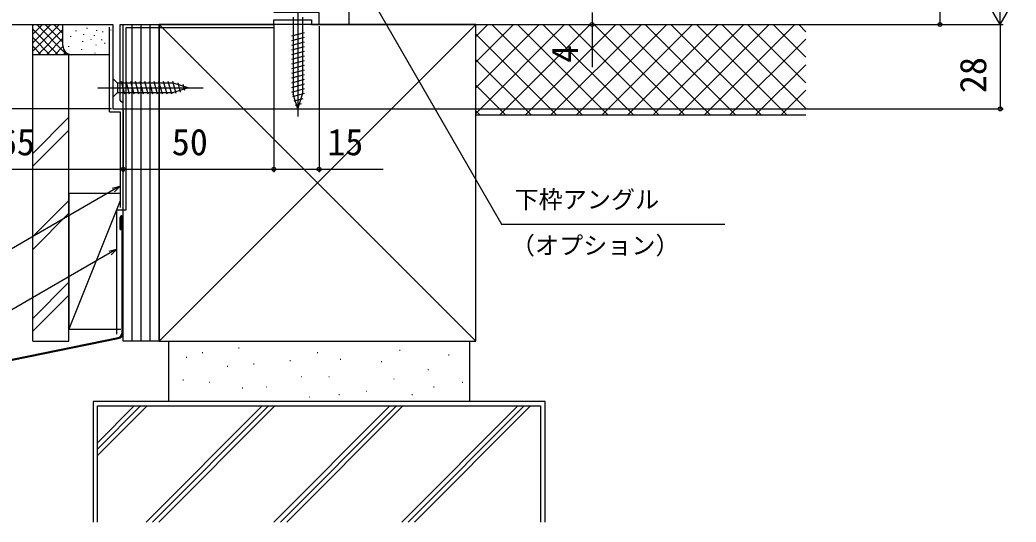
# Model space of a CAD drawing. Units: millimetres, scale not verified. Extents: x -525 to 525, y -783 to 778.
# Drawn here: x -324.2 to 6.2, y -167.6 to -1.1 of the extents above; entities that cross this region are included whole.
import ezdxf
from ezdxf.enums import TextEntityAlignment as Align

# ---------------------------------------------------------------- set-up
doc = ezdxf.new("R2010")
doc.units = ezdxf.units.MM
doc.header["$LTSCALE"] = 4
for name, color, linetype in [('0-2_YKK_11', 7, 'Continuous'), ('0-5_YKK_13', 4, 'Continuous'), ('0-7_YKK_D', 6, 'Continuous'), ('0-9_YSS_K', 3, 'Continuous'), ('0-A_YSS_KE', 3, 'Continuous')]:
    doc.layers.add(name, color=color, linetype=linetype)
doc.styles.add('ＭＳ ゴシック', font='')
doc.styles.get('ＭＳ ゴシック').set_extended_font_data('MS Gothic')

msp = doc.modelspace()

# ---------------------------------------------------------------- linework, layer by layer
at = {"layer": '0-2_YKK_11'}
msp.add_lwpolyline([(-354, -2.589), (-293.4, -2.589), (-293.4, -30.589), (-290, -30.589), (-290, -28.689), (-290.5, -28.189), (-291, -27.689), (-291, -2.589), (-240, -2.589), (-240, -1.089), (-227.5, -1.089), (-227.5, -2.589), (-225, -2.589), (-225, 1.411), (-240, 1.411)], dxfattribs=at)
at = {"layer": '0-5_YKK_13'}
for p, q in [((-232, 3.911), (-232.001, -33.089)), ((-233.55, -0.139), (-233.55, -25.673)), ((-230.45, -0.139), (-230.45, -25.673)), ((-229.9, -5.334), (-234.1, -6.46)), ((-229.9, -6.887), (-234.1, -8.013)), ((-229.9, -8.44), (-234.1, -9.566)), ((-229.9, -9.993), (-234.1, -11.118)), ((-229.9, -11.546), (-234.1, -12.671)), ((-229.9, -13.099), (-234.1, -14.224)), ((-229.9, -14.652), (-234.1, -15.777)), ((-229.9, -16.205), (-234.1, -17.33)), ((-229.9, -17.758), (-234.1, -18.883)), ((-229.9, -19.311), (-234.1, -20.436)), ((-293.4, -20.489), (-293.4, -26.689)), ((-293.4, -20.489), (-291.85, -22.039)), ((-273.316, -22.039), (-291.85, -22.039)), ((-291.85, -22.039), (-291.85, -25.139)), ((-289.424, -25.689), (-290.549, -21.489)), ((-287.871, -25.689), (-288.996, -21.489)), ((-286.318, -25.689), (-287.443, -21.489)), ((-284.765, -25.689), (-285.89, -21.489)), ((-283.212, -25.689), (-284.337, -21.489)), ((-281.659, -25.689), (-282.784, -21.489)), ((-280.106, -25.689), (-281.231, -21.489)), ((-278.553, -25.689), (-279.679, -21.489)), ((-277, -25.689), (-278.126, -21.489)), ((-275.447, -25.689), (-276.573, -21.489)), ((-273.894, -25.689), (-275.02, -21.489)), ((-272.411, -25.43), (-273.467, -21.489)), ((-268.4, -23.589), (-273.316, -22.039)), ((-270.979, -24.979), (-271.792, -21.943)), ((-269.547, -24.527), (-270.096, -22.477)), ((-229.9, -20.864), (-234.1, -21.989)), ((-229.9, -22.416), (-234.1, -23.542)), ((-298.4, -23.589), (-263.4, -23.589)), ((-293.4, -26.689), (-291.85, -25.139)), ((-291.85, -25.139), (-273.316, -25.139)), ((-268.4, -23.589), (-273.316, -25.139)), ((-229.9, -23.969), (-234.1, -25.095)), ((-229.9, -25.522), (-233.842, -26.578)), ((-232, -30.589), (-233.55, -25.673)), ((-232, -30.589), (-233.55, -25.673)), ((-232, -30.589), (-230.45, -25.673)), ((-230.354, -27.197), (-233.39, -28.01)), ((-230.889, -28.893), (-232.939, -29.442))]:
    msp.add_line(p, q, dxfattribs=at)
at = {"layer": '0-7_YKK_D'}
for p, q in [((-19, 37.411), (-19, -2.589)), ((1, -2.589), (1, 15.597)), ((1, -2.589), (-4.25, 6.504)), ((1, -2.589), (6.25, 6.504)), ((-240, -2.839), (-240, -51.589)), ((-225.25, -2.589), (2, -2.589)), ((-225, -3.089), (-225, -51.589)), ((-224.5, -2.589), (2, -2.589)), ((-224.5, -2.589), (-133.445, -2.589)), ((-224.5, -2.589), (-18, -2.589)), ((1, -2.589), (1, -30.589)), ((-240, -3.839), (-240, -51.589)), ((-293.9, -30.589), (-436.005, -30.589)), ((-290.7, -30.589), (2, -30.589)), ((-290, -31.089), (-290, -51.589)), ((-290, -31.089), (-290, -51.589)), ((-355, -50.589), (-290, -50.589)), ((-290, -50.589), (-240, -50.589))]:
    msp.add_line(p, q, dxfattribs=at)
for points in [[(-225, 36.161), (-223.725, 33.952), (-164.426, -68.756), (-90.413, -68.756)], [(-134.445, 1.411), (-134.445, -2.589), (-134.445, -16.707)], [(-240, -50.589), (-225, -50.589), (-203.723, -50.589)], [(-291, -56.156), (-293.209, -57.431), (-338.336, -83.485), (-428.938, -83.485)], [(-293.55, -56.84), (-291, -56.156), (-292.867, -58.023)], [(-292.077, -77.066), (-294.286, -78.341), (-339.683, -104.552), (-428.237, -104.552)], [(-294.627, -77.75), (-292.077, -77.066), (-293.944, -78.933)]]:
    msp.add_lwpolyline(points, dxfattribs=at)
for centre in [(-134.445, -2.589), (-19, -2.589), (1, -30.589), (-290, -50.589), (-290, -50.589), (-240, -50.589), (-240, -50.589), (-225, -50.589)]:
    msp.add_circle(centre, 0.637, dxfattribs=at)
at = {"layer": '0-9_YSS_K'}
for p, q in [((-320, -12.589), (-320, -2.589)), ((-320, -11.447), (-311.142, -2.589)), ((-320, -8.619), (-313.971, -2.589)), ((-320, -5.79), (-316.799, -2.589)), ((-320, -2.962), (-319.627, -2.589)), ((-318.686, -2.589), (-308.686, -12.589)), ((-315.858, -2.589), (-310, -8.447)), ((-313.029, -2.589), (-310, -5.619)), ((-310.201, -2.589), (-310, -2.79)), ((-310, -9.589), (-310, -2.589)), ((-290, -2.589), (-278, -2.589)), ((-290, -107.589), (-290, -2.589)), ((-290, -9.589), (-290, -2.589)), ((-287, -107.589), (-287, -2.589)), ((-284, -107.589), (-284, -2.589)), ((-281, -107.589), (-281, -2.589)), ((-278, -2.589), (-173, -107.589)), ((-278, -107.589), (-173, -2.589)), ((-278, -107.589), (-278, -2.589)), ((-173, -2.589), (-63.5, -2.589)), ((-173, -6.615), (-168.974, -2.589)), ((-173, -15.101), (-160.489, -2.589)), ((-173, -23.586), (-152.003, -2.589)), ((-173, -32.071), (-143.518, -2.589)), ((-137.702, -32.589), (-167.702, -2.589)), ((-165.033, -32.589), (-135.033, -2.589)), ((-129.217, -32.589), (-159.217, -2.589)), ((-156.548, -32.589), (-126.548, -2.589)), ((-120.731, -32.589), (-150.731, -2.589)), ((-148.062, -32.589), (-118.062, -2.589)), ((-112.246, -32.589), (-142.246, -2.589)), ((-139.577, -32.589), (-109.577, -2.589)), ((-103.761, -32.589), (-133.761, -2.589)), ((-131.092, -32.589), (-101.092, -2.589)), ((-95.275, -32.589), (-125.275, -2.589)), ((-122.606, -32.589), (-92.606, -2.589)), ((-86.79, -32.589), (-116.79, -2.589)), ((-114.121, -32.589), (-84.121, -2.589)), ((-78.305, -32.589), (-108.305, -2.589)), ((-105.636, -32.589), (-75.636, -2.589)), ((-69.82, -32.589), (-99.82, -2.589)), ((-97.151, -32.589), (-67.151, -2.589)), ((-63.5, -30.423), (-91.334, -2.589)), ((-63.5, -21.938), (-82.849, -2.589)), ((-63.5, -13.453), (-74.364, -2.589)), ((-63.5, -4.968), (-65.879, -2.589)), ((-320, -4.104), (-311.515, -12.589)), ((-318.314, -12.589), (-310, -4.275)), ((-307.505, -6.446), (-307.505, -6.646)), ((-305.674, -4.59), (-305.674, -4.79)), ((-303.165, -5.778), (-303.165, -5.978)), ((-302.068, -3.681), (-302.068, -3.881)), ((-299.658, -6.112), (-299.658, -6.312)), ((-298.891, -4.477), (-298.891, -4.677)), ((-296.84, -4.907), (-296.84, -5.107)), ((-294.047, -4.304), (-294.047, -4.504)), ((-146.187, -32.589), (-173, -5.776)), ((-320, -6.932), (-314.343, -12.589)), ((-320, -9.761), (-317.172, -12.589)), ((-315.485, -12.589), (-310, -7.104)), ((-312.657, -12.589), (-309.982, -9.915)), ((-308.172, -9.784), (-308.172, -9.984)), ((-303.499, -8.115), (-303.499, -8.315)), ((-300.706, -7.512), (-300.706, -7.712)), ((-299.01, -9.274), (-299.01, -9.474)), ((-297.173, -7.577), (-297.173, -7.777)), ((-296.217, -8.671), (-296.217, -8.871)), ((-88.665, -32.589), (-63.5, -7.424)), ((-307, -12.589), (-320, -12.589)), ((-309.828, -12.589), (-309.034, -11.795)), ((-294.5, -12.589), (-307, -12.589)), ((-303.833, -10.786), (-303.833, -10.986)), ((-299.344, -11.944), (-299.344, -12.144)), ((-154.672, -32.589), (-173, -14.262)), ((-80.18, -32.589), (-63.5, -15.909)), ((-163.158, -32.589), (-173, -22.747)), ((-71.695, -32.589), (-63.5, -24.394)), ((-171.643, -32.589), (-173, -31.232)), ((-173, -32.589), (-63.5, -32.589)), ((-308, -33.358), (-320, -45.358)), ((-308, -37.6), (-320, -49.6)), ((-308, -60.931), (-320, -72.931)), ((-291, -61.089), (-308, -103.589)), ((-320, -77.174), (-308, -65.174)), ((-308, -88.06), (-320, -100.06)), ((-308, -92.302), (-320, -104.302)), ((-278, -107.589), (-290, -107.589)), ((-263.788, -111.343), (-263.588, -111.343)), ((-251.683, -109.83), (-251.483, -109.83)), ((-225.58, -111.343), (-225.38, -111.343)), ((-198.343, -110.586), (-198.143, -110.586)), ((-182.077, -112.099), (-181.877, -112.099)), ((-269.084, -112.856), (-268.884, -112.856)), ((-246.765, -115.126), (-246.565, -115.126)), ((-234.659, -113.991), (-234.459, -113.991)), ((-218.015, -113.613), (-217.815, -113.613)), ((-204.396, -114.369), (-204.196, -114.369)), ((-255.465, -115.882), (-255.265, -115.882)), ((-188.886, -117.017), (-188.686, -117.017)), ((-270.219, -120.422), (-270.019, -120.422)), ((-261.518, -121.178), (-261.318, -121.178)), ((-230.876, -119.287), (-230.676, -119.287)), ((-221.797, -119.287), (-221.597, -119.287)), ((-200.235, -120.043), (-200.035, -120.043)), ((-177.537, -121.178), (-177.337, -121.178)), ((-250.548, -123.07), (-250.348, -123.07)), ((-242.604, -122.692), (-242.404, -122.692)), ((-218.393, -125.34), (-218.193, -125.34)), ((-209.314, -124.205), (-209.114, -124.205)), ((-194.182, -125.34), (-193.982, -125.34)), ((-186.995, -122.692), (-186.795, -122.692)), ((-228.228, -126.096), (-228.028, -126.096)), ((-298.498, -167.589), (-298.498, -129.089)), ((-298.498, -129.089), (-151.498, -129.089)), ((-298.498, -145.505), (-282.083, -129.089)), ((-298.498, -143.384), (-284.204, -129.089)), ((-298.498, -141.262), (-286.325, -129.089)), ((-282.399, -167.589), (-243.899, -129.089)), ((-280.278, -167.589), (-241.778, -129.089)), ((-278.156, -167.589), (-239.656, -129.089)), ((-201.473, -129.089), (-239.973, -167.589)), ((-237.851, -167.589), (-199.351, -129.089)), ((-197.23, -129.089), (-235.73, -167.589)), ((-197.546, -167.589), (-159.046, -129.089)), ((-195.425, -167.589), (-156.925, -129.089)), ((-193.304, -167.589), (-154.804, -129.089)), ((-151.498, -129.089), (-151.498, -167.589))]:
    msp.add_line(p, q, dxfattribs=at)
msp.add_lwpolyline([(-291, -58.589), (-308, -58.589), (-308, -103.589), (-290.8, -103.589)], dxfattribs=at)
msp.add_arc((-307, -9.589), 3, 180, 270, dxfattribs=at)
at = {"layer": '0-A_YSS_KE'}
for p, q in [((-215, -2.589), (-215, 21.411)), ((-215, -2.589), (-63.5, -2.589)), ((-173, -107.589), (-173, -2.589)), ((-294.5, -31.586), (-294.5, -3.479)), ((-289, -3.589), (-240, -3.589)), ((-288.968, -64.089), (-289, -3.589)), ((-320, -107.589), (-320, -12.589)), ((-294.5, -31.586), (-291, -31.586)), ((-291, -31.586), (-291, -63.288)), ((-292.099, -105.304), (-292.067, -64.089)), ((-292.067, -64.089), (-288.968, -64.089)), ((-291, -70.589), (-291, -66.589)), ((-290.35, -104.741), (-290.35, -66.589)), ((-290, -104.741), (-290, -66.589)), ((-338.399, -115.864), (-291.671, -106.358)), ((-338.329, -116.207), (-291.601, -106.701)), ((-320, -107.589), (-308, -107.589)), ((-278, -107.589), (-173, -107.589)), ((-275, -107.589), (-275, -127.589)), ((-275, -107.589), (-175, -107.589)), ((-175, -127.589), (-175, -107.589)), ((-299.998, -127.589), (-299.998, -167.589)), ((-175, -127.589), (-275, -127.589))]:
    msp.add_line(p, q, dxfattribs=at)
for points in [[(-173, -2.589), (-278, -2.589), (-278, -107.589)], [(-308, -107.589), (-308, -12.589), (-320, -12.589)], [(-291, -70.589), (-290.65, -70.589), (-290.65, -66.589)], [(-149.998, -167.589), (-149.998, -127.589), (-299.998, -127.589)]]:
    msp.add_lwpolyline(points, dxfattribs=at)
for centre, radius, start, end in [((-290.5, -66.589), 0.5, 0, 180), ((-290.5, -66.589), 0.15, 0, 180), ((-292, -104.741), 1.65, 281.5, 0), ((-292, -104.741), 2, 281.5, 0)]:
    msp.add_arc(centre, radius, start, end, dxfattribs=at)

# ---------------------------------------------------------------- texts
at = {"layer": '0-7_YKK_D', "style": 'ＭＳ ゴシック'}
for s, p in [('4', (-136.445, -15.321)), ('28', (-1, -25.351))]:
    msp.add_text(s, height=8.798, rotation=90, dxfattribs=at).set_placement(p, align=Align.BOTTOM_LEFT)
for s, height, p in [('65', 8.798, (-331.261, -48.589)), ('50', 8.798, (-273.864, -48.589)), ('15', 8.798, (-222.291, -48.589)), ('下枠アングル', 5.865, (-160.157, -65.309)), ('（オプション）', 5.865, (-161.384, -80.551))]:
    msp.add_text(s, height=height, dxfattribs=at).set_placement(p, align=Align.BOTTOM_LEFT)

doc.saveas('drawing.dxf')
